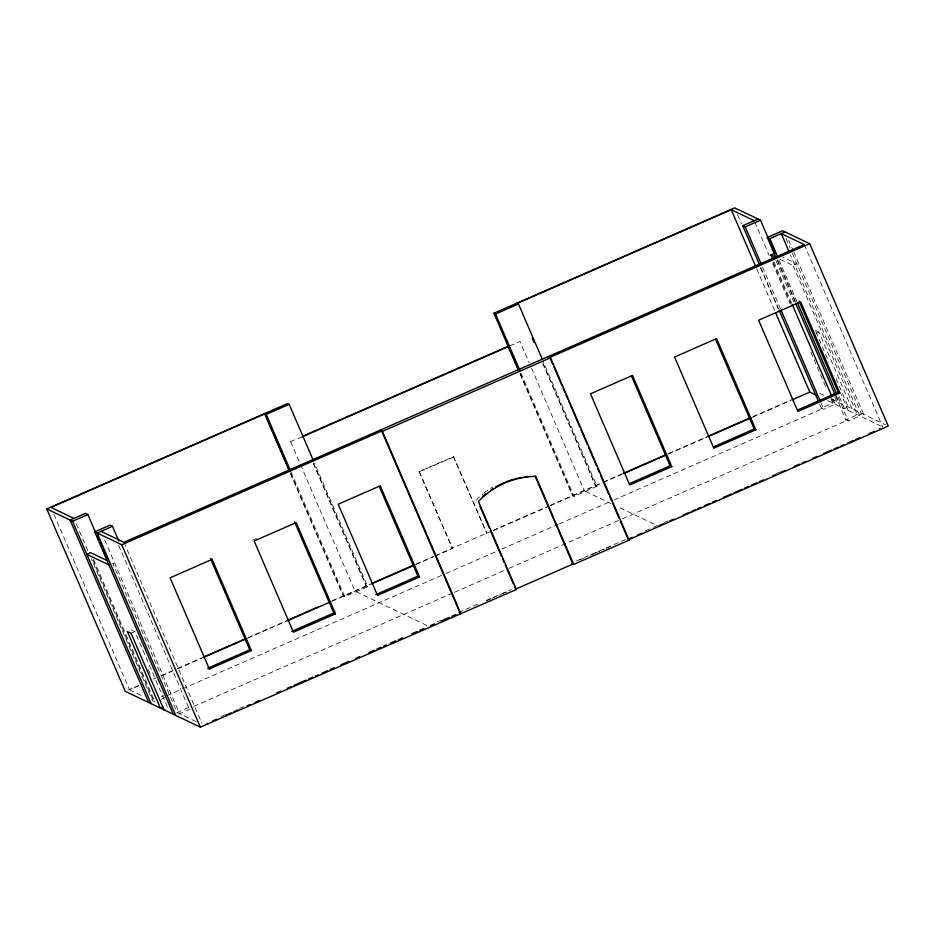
<?xml version="1.0" encoding="UTF-8"?>
<svg xmlns="http://www.w3.org/2000/svg" width="935" height="935" viewBox="0 0 935 935"><rect width="100%" height="100%" fill="white"/><g stroke="black" fill="none" stroke-linecap="round" stroke-linejoin="round"><path stroke-width="0.7" stroke-dasharray="4.67 3.51" d="M290.306 441.659L302.18 436.832M509.832 345.95L520.024 341.497L529.21 362.827M780.035 259.287L793.055 265.505L796.877 263.834L782.56 256.996M252.497 540.208L256.435 538.49M435.278 556.033L452.47 548.506L419.09 471.743L453.487 456.689L486.866 533.453L453.487 456.689M419.09 471.743L453.896 456.888M131.052 633.24L134.874 631.569L167.856 708.134L164.034 709.817M816.43 333.292L818.978 332.17L851.96 408.747L848.138 410.418L841.313 394.57M127.966 690.147L138.66 685.472M153.363 679.044L156.04 677.863M161.381 675.526L176.084 669.098M177.416 668.513L202.813 657.399M248.254 637.506L287.01 620.548M332.451 600.667L370.038 584.211M416.344 563.945L433.548 556.418M434.868 555.834L491.752 530.94M493.072 530.367L548.635 506.045M549.967 505.473L602.07 482.67M603.402 482.086L623.446 473.309M668.887 453.417L707.643 436.458M753.084 416.566L791.84 399.607M53.868 514.157L129.533 689.843L138.894 685.752M161.638 675.795L172.332 671.108M177.685 668.77L201.761 658.228M247.237 638.324L286.04 621.354M331.516 601.45L370.447 584.41M415.432 564.717L433.957 556.617M493.481 530.566L549.044 506.244M550.376 505.66L622.546 474.08M668.022 454.176L706.813 437.194M752.301 417.291L791.092 400.32M290.411 472.794L343.554 596.179L344.781 596.764L367.712 586.724L314.581 463.351M520.047 373.17L572.863 495.819L574.09 496.403L597.021 486.375L543.305 361.646M161.404 696.902L163.952 695.78M819.574 404.072L821.304 408.092L832.769 403.078L831.04 399.058M166.512 695.78L181.226 689.34M182.57 688.756L444.522 574.113M445.855 573.529L496.52 551.358M501.85 549.02L557.844 524.523M559.177 523.939L612.519 500.587M613.863 500.003L822.531 408.677M161.311 699.193L166.407 696.961M821.304 408.092L823.758 409.273L835.224 404.247L832.933 398.918M827.662 400.636L844.445 408.653L848.267 406.982L834.628 375.297M114 563.817L112.773 563.232L177.077 712.54L188.543 707.526L190.997 708.695L179.532 713.721L104.451 539.378M835.493 395.692L845.894 419.838L857.36 414.813L793.055 265.505M193.779 706.357L453.124 592.86M454.457 592.276L507.775 568.936M509.119 568.351L621.097 519.334M622.429 518.761L847.122 420.423M862.409 413.726L858.587 415.409L881.495 426.337M845.894 419.838L848.349 421.007L859.814 415.993L790.507 255.056M220.999 716.572L224.996 714.819M239.687 708.391L243.696 706.638M437.276 621.915L441.262 620.174M458.547 612.612L478.334 603.952M486.258 600.48L511.328 589.506M576.568 560.953L625.386 539.588M645.314 530.87L651.964 527.959M653.296 527.375L657.282 525.634L617.567 506.676M663.955 522.712L667.964 520.959M776.132 473.624L780.129 471.871M486.597 600.714L490.559 598.973M491.88 598.388L501.148 594.344M502.469 593.76L506.431 592.03M579.642 559.983L583.604 558.253M590.219 555.355L594.192 553.613M595.513 553.041L604.77 548.985M606.102 548.413L612.717 545.514M815.297 330.417L818.978 332.17M819.714 393.354L824.904 395.832M831.402 398.929L885.655 424.829M848.138 410.418L857.36 414.813M597.021 486.375L595.794 485.791L543.235 363.75M585.555 491.389L611.093 503.579M367.712 586.724L366.485 586.14L313.085 462.159M356.247 591.75L427.973 625.994M131.192 629.804L134.874 631.569M129.533 689.843L143.558 696.54M177.077 712.54L196.105 721.633M804.217 244.561L882.769 426.944M788.556 239.979L793.172 250.709M793.757 252.041L863.636 414.322M786.054 238.694L790.04 247.962M792.319 253.245L861.182 413.141M815.858 331.726L828.936 362.09M839.326 396.767L844.445 408.653M779.042 260.082L796.947 301.654M837.959 396.872L848.349 421.007M777.616 259.93L795.416 301.257M836.182 395.914L839.046 402.576M777.16 260.246L795.066 301.818M775.945 260.584L793.85 302.169M834.861 397.375L836.591 401.407M773.794 261.613L791.594 302.928M773.14 262.349L790.94 303.676M831.706 398.333L833.997 403.663M754.79 222.027L769.236 255.559M772.696 263.6L790.028 303.84M810.82 352.109L826.411 388.329M762.539 267.118L780.444 308.69M820.872 402.564L823.758 409.273M760.658 267.281L778.563 308.854M737.563 214.571L741.607 223.956M760.669 268.216L777.99 308.445M756.684 268.742L774.589 310.315M542.826 363.551L595.385 485.592M531.512 368.156L584.328 490.805M520.959 373.03L574.09 496.403M520.211 374.316L572.454 495.62M419.499 471.941L452.47 548.506M313.248 463.304L366.076 585.941M290.715 441.846L299.901 463.176M300.474 464.52L355.019 591.165M291.065 472.046L344.781 596.764M290.586 473.94L343.145 595.981M123.934 542.288L201.902 723.328M118.651 545.257L188.543 707.526M148.244 669.413L151.084 676.017M93.512 559.329L154.941 701.975L152.487 700.806L91.256 558.651M92.857 560.077L153.714 701.39M76.249 523.775L88.369 551.942M476.044 500.307A81.555 81.076 -64.5 0 1 482.916 493.914M483.944 493.072A81.555 81.076 -64.5 0 1 492.733 486.936"/><path stroke-width="1.4" d="M548.155 356.621L550.563 357.766L629.103 540.161L573.693 564.413L535.767 476.359A81.555 81.076 -64.5 0 0 478.44 501.452L516.365 589.506L200.324 727.138L125.302 691.327L46.75 508.932L287.524 403.558L289.16 404.341L313.424 460.663M518.481 370.318L493.902 313.237L734.676 207.862L760.494 220.192L774.741 253.268L770.919 254.939L772.649 258.937M517.242 303.396L731.263 209.732L754.218 220.683M289.429 471.263L264.593 413.597L266.23 414.38L289.16 404.341M493.902 313.237L495.538 314.02L518.469 303.98L542.16 358.97M759.5 264.593L742.752 225.709L758.04 219.012M46.75 508.932L72.568 521.262L87.855 514.566L95.943 533.347M742.752 225.709L745.207 226.878L760.494 220.192M303.104 436.061L508.149 346.312L518.317 369.173M302.18 436.832L508.558 346.511M173.256 714.211L94.704 531.828L109.991 525.131L112.445 526.312L118.803 541.061M776.003 257.557L767.343 237.443L782.63 230.758L809.698 243.673L888.25 426.068L628.367 539.811L620.279 521.029M112.445 526.312L97.158 532.997L175.71 715.392M767.343 237.443L769.809 238.624L785.096 231.927M94.704 531.828L121.772 544.754L381.655 431.012L460.207 613.395M549.815 357.415L809.698 243.673M379.996 430.217L382.403 431.362L550.563 357.766M212.116 559.399L170.077 577.807L209.346 668.992L251.386 650.596L212.116 559.399L210.457 558.616M204.146 656.814L244.245 639.271M287.01 620.548L317.748 607.096M371.37 583.627L413.702 565.102M623.446 473.309L666.211 454.585M707.643 436.458L749.075 418.331M203.105 657.644L245.905 638.909M287.372 620.77L330.172 602.035M371.779 583.826L414.111 565.301M623.879 473.496L666.69 454.761M708.157 436.61L750.957 417.875M792.424 399.724L809.815 392.116L816.197 395.166M251.386 650.596L249.727 649.802L207.687 668.209L209.346 668.992M291.767 631.405L333.807 613.009L335.466 613.804L293.426 632.2L254.156 541.003L296.196 522.607L335.466 613.804M375.847 594.613L417.887 576.205L419.546 577L377.506 595.396L338.236 504.21L380.276 485.803L419.546 577M629.407 483.64L670.126 465.817L671.786 466.612L629.746 485.008L590.476 393.81L632.516 375.414L671.786 466.612M713.487 446.848L754.206 429.025L755.866 429.808L713.826 448.216L674.556 357.018L716.596 338.622L755.866 429.808M797.567 410.044L838.286 392.221L839.946 393.016L797.906 411.412L758.636 320.214L800.676 301.818L839.946 393.016M162.889 706.942L160.341 708.052L127.37 631.487L131.052 633.24L164.034 709.817M212.479 721.049L216.488 719.296M225.849 715.193L231.202 712.856M233.879 711.687L237.887 709.922M247.261 705.831L249.925 704.663M255.278 702.314L259.299 700.56M276.678 692.952L280.699 691.199M287.384 688.265L291.393 686.512M294.069 685.343L306.107 680.072M308.784 678.904L312.804 677.139M315.481 675.97L318.145 674.801M322.166 673.048L327.519 670.711M330.184 669.53L334.204 667.777M340.889 664.855L348.919 661.337M355.604 658.415L359.613 656.65M368.986 652.56L374.327 650.211M377.004 649.042L381.024 647.289M383.689 646.12L386.365 644.951M390.386 643.187L395.739 640.849M398.403 639.68L402.424 637.927M411.786 633.825L417.139 631.487M419.815 630.307L423.824 628.554M430.509 625.632L434.53 623.867M441.215 620.945L449.244 617.427M451.909 616.258L455.929 614.505M629.629 538.49L632.305 537.309M637.658 534.972L641.667 533.219M659.058 525.61L663.067 523.845M669.764 520.924L673.773 519.17M683.134 515.068L688.487 512.731M691.164 511.55L695.172 509.797M697.849 508.628L700.525 507.46M704.534 505.706L709.887 503.357M712.563 502.188L716.572 500.435M723.269 497.502L731.287 493.996M733.963 492.827L741.993 489.309M744.669 488.14L748.678 486.387M751.354 485.207L756.707 482.869M759.384 481.7L763.392 479.947M772.754 475.845L775.431 474.676M780.783 472.327L784.792 470.574M794.154 466.483L799.507 464.134M802.183 462.965L806.192 461.212M812.889 458.279L816.898 456.525M823.583 453.604L831.612 450.086M834.289 448.917L838.298 447.164M840.974 445.983L843.65 444.815M847.659 443.061L853.012 440.724M855.689 439.543L859.697 437.79M869.071 433.7L874.412 431.351M514.472 586.479L515.617 589.143L572.945 564.05L535.019 475.997M770.919 254.939L776.132 257.429M879.356 428.814L880.606 429.41M516.833 303.197L518.469 303.98M628.367 539.811L629.103 540.161M571.706 563.466L573.693 564.413M515.617 589.143L516.365 589.506M87.855 514.566L85.401 513.397L70.113 520.082L148.665 702.477M73.935 518.411L50.981 507.46L265.002 413.784L289.266 470.118M100.98 531.325L123.934 542.288L804.217 244.561L781.274 233.598L789.35 252.38M107.56 560.743L90.637 552.667L86.815 554.338L108.951 564.904M207.126 723.398L207.967 723.795M799.016 301.023L838.286 392.221M769.809 238.624L777.312 256.05M797.532 302.987L836.229 392.84M795.65 303.162L834.92 394.348M792.167 304.272L831.776 396.253M745.207 226.878L761.382 264.43M781.017 310.023L820.299 401.22M779.135 310.198L818.417 401.384M731.263 209.732L756.099 267.398M775.734 312.991L809.815 392.116M715.509 339.171L754.206 429.025M631.429 375.964L670.126 465.817M550.399 358.759L552.702 364.124M553.859 366.8L561.947 385.582M563.104 388.259L564.833 392.279M565.991 394.967L567.72 398.988M568.877 401.676L579.852 427.155M581.009 429.831L587.355 444.592M588.512 447.269L596.6 466.039M597.757 468.727L599.487 472.748M600.644 475.436L608.732 494.206M609.889 496.894L611.619 500.915M612.776 503.591L619.122 518.352M532.26 338.26L533.99 342.292M495.538 314.02L519.802 370.342M479.994 506.431L489.18 527.772M490.337 530.437L501.253 555.787M502.399 558.464L504.129 562.461M505.274 565.126L513.315 583.802M382.403 431.362L460.943 613.757M379.189 486.352L417.887 576.205M266.23 414.38L290.493 470.702M294.537 521.812L333.807 613.009M211.029 559.948L249.727 649.802M121.772 544.754L200.324 727.138M97.1 536.024L98.829 540.056M99.987 542.732L101.716 546.753M102.873 549.441L106.917 558.826M72.568 521.262L151.119 703.646M482.53 496.45A81.555 81.076 -64.5 0 1 485.604 493.855M490.992 489.893A81.555 81.076 -64.5 0 1 493.248 488.432M495.538 487.041A81.555 81.076 -64.5 0 1 497.876 485.733M499.056 485.113A81.555 81.076 -64.5 0 1 513.946 479.164M515.232 478.813A81.555 81.076 -64.5 0 1 517.826 478.147M519.124 477.855A81.555 81.076 -64.5 0 1 521.742 477.329M524.383 476.885A81.555 81.076 -64.5 0 1 528.357 476.394"/></g></svg>
